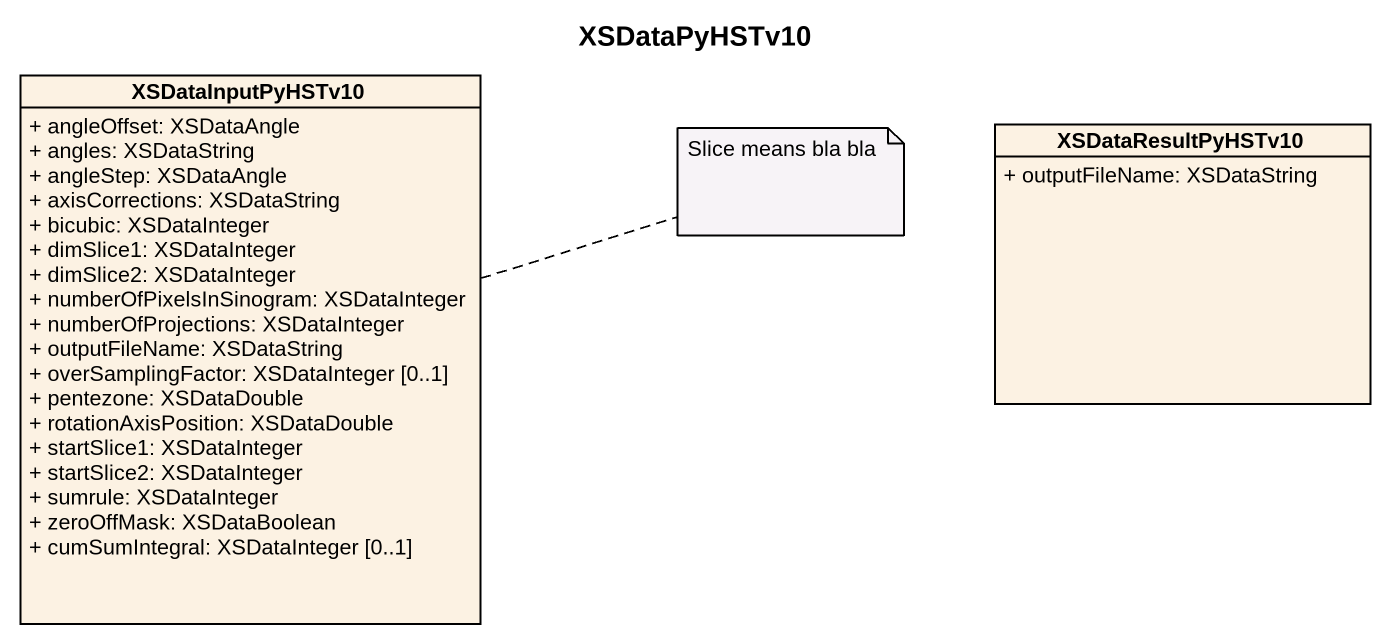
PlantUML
@startuml
title XSDataPyHSTv10
hide circle
hide empty members
skinparam classAttributeIconSize 0
class XSDataInputPyHSTv10 {
  + angleOffset: XSDataAngle
  + angles: XSDataString
  + angleStep: XSDataAngle
  + axisCorrections: XSDataString
  + bicubic: XSDataInteger
  + dimSlice1: XSDataInteger
  + dimSlice2: XSDataInteger
  + numberOfPixelsInSinogram: XSDataInteger
  + numberOfProjections: XSDataInteger
  + outputFileName: XSDataString
  + overSamplingFactor: XSDataInteger [0..1]
  + pentezone: XSDataDouble
  + rotationAxisPosition: XSDataDouble
  + startSlice1: XSDataInteger
  + startSlice2: XSDataInteger
  + sumrule: XSDataInteger
  + zeroOffMask: XSDataBoolean
  + cumSumIntegral: XSDataInteger [0..1]
}
class XSDataResultPyHSTv10 {
  + outputFileName: XSDataString
}
note right of XSDataInputPyHSTv10 : Slice means bla bla
@enduml
